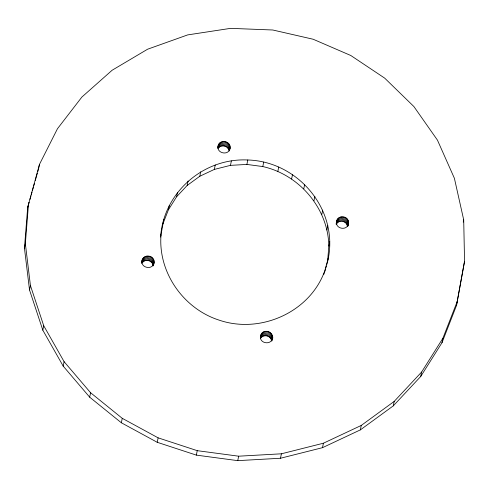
<?xml version="1.0" encoding="UTF-8"?>
<svg xmlns="http://www.w3.org/2000/svg" width="489" height="489" viewBox="0 0 489 489"><rect width="100%" height="100%" fill="white"/><g stroke="black" fill="none" stroke-linecap="round" stroke-linejoin="round"><path stroke-width="0.73" d="M153.454 265.16C157.892 255.136 141.119 252.171 141.688 263.039M24.45 248.119L27.677 207.415L39.487 164.347L57.464 128.735L81.883 97.054L112.134 70.239L147.605 49.212L187.678 34.902L230.6 28.356L272.795 30L313.18 39.248L350.802 55.501L384.69 78.136L413.896 106.553L437.453 140.135L454.397 178.277L463.706 219.879L464.55 261.267L456.5 305.491L441.983 342.722L420.711 376.487L393.297 405.852L360.356 429.886L322.508 447.673L280.49 458.254L237.752 460.644L196.34 455.118L157.22 442.294L121.345 422.771L89.676 397.172L63.179 366.096L42.806 330.154L29.517 289.965L24.45 248.119L25.355 243.669L28.582 202.966M229.665 149.83C233.271 141.309 218.247 137.916 217.905 147.14M329.733 241.615L328.828 246.071L327.587 261.707C339.843 211.138 298.956 161.492 247.789 159.982C203.662 157.776 163.864 192.281 160.643 236.407M142.134 260.454C140.141 268.149 153.191 270.496 154.004 262.599M348.388 223.931C350.381 216.23 337.331 213.889 336.511 221.78C335.332 228.925 347.007 231.028 348.388 223.931L348.089 225.411M160.569 237.092L163.766 219.585M218.204 145.661C215.851 153.265 228.779 156.187 229.971 148.35M272.514 337.63C272.073 345.564 258.925 343.81 260.551 336.035C262.746 326.762 276.419 332.624 271.866 340.949M456.5 305.491L464.55 261.267M38.582 168.797L39.487 164.347M29.517 289.965L30.422 285.515L25.355 243.669M42.806 330.154L43.71 325.705L30.422 285.515M63.179 366.096L64.083 361.646L43.71 325.705M89.676 397.172L90.581 392.722L64.083 361.646M141.724 263.119L142.482 259.408M143.02 258.461L142.116 262.911C145.037 258.351 152.965 260.49 153.136 265.924L154.041 261.474M142.825 262.073L143.729 257.624M143.693 261.37L144.597 256.921M144.701 260.839L145.606 256.389M145.826 260.496L146.731 256.047M147.006 260.374L147.91 255.924M148.155 260.472L149.059 256.022M149.243 260.778L150.147 256.328M150.251 261.267L151.156 256.817M151.156 261.933L152.061 257.477M151.92 262.746L152.825 258.296M152.519 263.699L153.43 259.249M152.935 264.775L153.846 260.325M121.345 422.771L122.25 418.321L90.581 392.722M162.861 224.035L168.436 209.732L169.347 205.282M168.436 209.732L176.608 196.761L177.513 192.311M176.608 196.761L187.14 185.484L188.045 181.034M187.14 185.484L199.799 176.248L200.704 171.798M157.22 442.294L158.124 437.844L122.25 418.321M217.849 148.344L218.601 144.634M219.188 143.711L218.283 148.161C221.132 144.188 228.112 145.722 229.011 150.533L229.922 146.083M199.799 176.248L214.341 169.414L215.246 164.964M219.035 147.354L219.94 142.904M219.934 146.694L220.845 142.244M220.973 146.211L221.878 141.755M222.128 145.918L223.033 141.468M223.302 145.85L224.207 141.4M224.439 146.003L225.343 141.553M225.508 146.358L226.413 141.908M226.493 146.889L227.397 142.44M227.361 147.592L228.271 143.143M228.088 148.448L228.993 143.998M228.65 149.432L229.555 144.982M229.304 150.942L230.056 147.232M214.341 169.414L230.472 165.355L231.376 160.905M230.472 165.355L246.884 164.432L247.789 159.982M196.34 455.118L197.244 450.669L158.124 437.844M328.828 246.071C328.223 208.363 299.323 174.671 262.795 166.56L263.705 162.103M277.825 171.486L278.736 167.036M291.609 178.98L292.514 174.53M260.399 337.196L260.851 334.971M261.346 333.993L260.435 338.443C263.143 333.761 271.151 335.54 271.584 340.949L272.489 336.493M261.108 337.575L262.012 333.125M261.939 336.842L262.844 332.392M262.911 336.267L263.815 331.811M237.752 460.644L238.656 456.194L281.395 453.804L323.412 443.217L361.261 425.436L394.201 401.402L421.616 372.037L442.887 338.272L457.404 301.041M264.011 335.87L264.916 331.42M265.185 335.692L266.095 331.242M266.346 335.735L267.251 331.285M267.452 335.992L268.357 331.542M268.485 336.438L269.39 331.988M269.415 337.055L270.319 332.606M270.215 337.838L271.12 333.388M270.863 338.761L271.768 334.311M271.328 339.806L272.232 335.356M303.773 188.815L304.678 184.365M313.95 200.753L314.855 196.303M321.78 214.567L322.685 210.117M326.884 230.001L327.789 225.551M280.49 458.254L281.395 453.804M323.852 274.317L328.492 257.257M336.157 223.669L336.762 220.704M336.175 224.39L337.208 219.702M336.304 224.151L336.927 223.253L337.832 218.803M336.927 223.253L337.722 222.483L338.626 218.033M337.722 222.483L338.657 221.865L339.568 217.416M338.657 221.865L339.727 221.425L340.637 216.975M339.727 221.425L340.9 221.187L341.805 216.737M340.9 221.187L342.062 221.181L342.972 216.731M348.449 221.682L347.545 226.132L346.035 223.1L343.186 221.383L344.091 216.933M344.238 221.78L345.148 217.33M345.197 222.361L346.102 217.911M346.035 223.1L346.939 218.65M346.719 223.986L347.63 219.537M347.233 225.007L348.137 220.557M347.777 226.535L348.529 222.825M322.508 447.673L323.412 443.217M360.356 429.886L361.261 425.436M393.297 405.852L394.201 401.402M420.711 376.487L421.616 372.037M463.254 222.104L463.706 219.879M441.983 342.722L442.887 338.272M27.677 207.415L29.12 202.318M29.939 199.402L30.972 195.759M31.382 194.304L31.999 192.116M32.408 190.661L33.441 187.018M33.851 185.557L34.468 183.375M35.294 180.459L37.347 173.173M37.763 171.712L38.38 169.53M324.794 271.597L325.393 269.476M325.79 268.064L326.389 265.943M326.793 264.531L327.392 262.416M324.305 272.092C308.938 312.777 259.848 334.091 219.17 320.148C183.516 308.785 157.904 272.446 161.022 234.867M246.884 164.432L262.795 166.56M197.244 450.669L238.656 456.194M342.062 221.181L343.186 221.383"/></g></svg>
